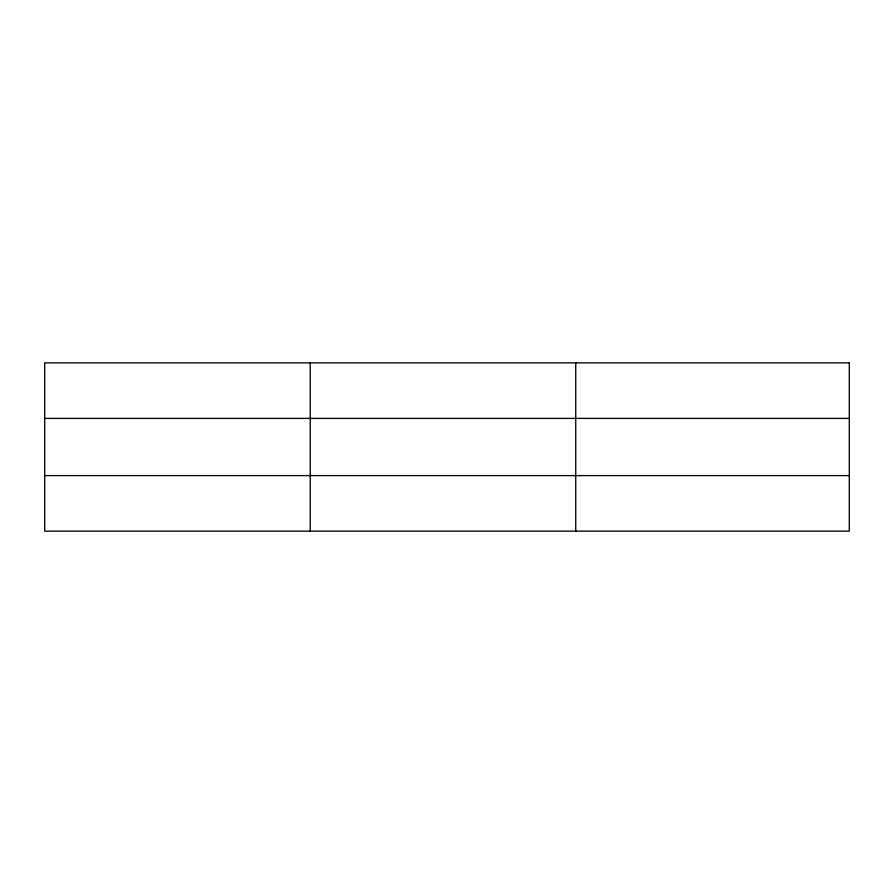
<?xml version="1.0" encoding="UTF-8"?>
<svg xmlns="http://www.w3.org/2000/svg" width="894" height="894" viewBox="0 0 894 894"><rect width="100%" height="100%" fill="white"/><g stroke="black" fill="none" stroke-linecap="round" stroke-linejoin="round"><path stroke-width="1.34" d="M310.218 362.863L310.218 531.137M575.736 362.863L575.736 531.137M44.7 418.392L849.3 418.392M44.7 475.608L849.3 475.608M849.3 362.863L849.3 531.137L44.7 531.137L44.7 362.863L849.3 362.863"/></g></svg>
